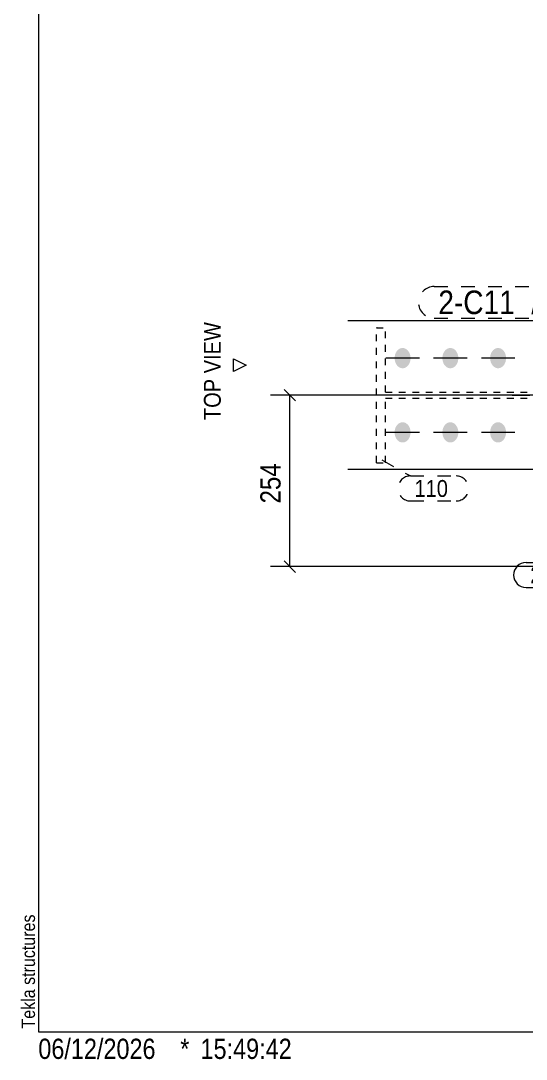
# Model space of a CAD drawing. Header units: millimetres. Extents: x 2 to 579, y 1 to 825.
# Drawn here: x 2.4 to 77.2, y 1 to 154.8 of the extents above; entities that cross this region are included whole.
import ezdxf

# ---------------------------------------------------------------- set-up
doc = ezdxf.new("R2010")
doc.units = ezdxf.units.MM
for name, pattern in [('XKITLINE00', [0]), ('XKITLINE01', [4, 1, -1, 1, -1]), ('XKITLINE02', [4, 2, -2]), ('XKITLINE03', [6, 3, -1, 1, -1])]:
    doc.linetypes.add(name, pattern=pattern)
for name, color, linetype, lineweight in [('Bolt', 3, 'Continuous', 0), ('Dimensions', 7, 'Continuous', 0), ('DrawingSheet', 5, 'Continuous', 0), ('OtherObjectType', 7, 'Continuous', 0), ('Part', 2, 'Continuous', 0), ('PartMark', 7, 'Continuous', 0)]:
    doc.layers.add(name, color=color, linetype=linetype, lineweight=lineweight)
doc.styles.add('ARIAL', font='ARIAL.TTF')
doc.styles.add('ARIAL_NARROW', font='ARIALN.TTF')

# ---------------------------------------------------------------- blocks, each defined once
blk = doc.blocks.new('*A139')
at = {"layer": 'Bolt'}
for points in [[(60.09, 104.77), (60.09, 104.73), (60.09, 104.7), (60.09, 104.66), (60.08, 104.62), (60.08, 104.59), (60.07, 104.55), (60.07, 104.51), (60.06, 104.48), (60.06, 104.44), (60.05, 104.41), (60.04, 104.37), (60.03, 104.34), (60.02, 104.3), (60.01, 104.27), (60, 104.23), (59.99, 104.2), (59.98, 104.16), (59.97, 104.13), (59.95, 104.1), (59.94, 104.07), (59.92, 104.04), (59.91, 104), (59.89, 103.97), (59.88, 103.94), (59.86, 103.91), (59.84, 103.88), (59.82, 103.85), (59.81, 103.83), (59.79, 103.8), (59.77, 103.77), (59.75, 103.75), (59.73, 103.72), (59.7, 103.69), (59.68, 103.67), (59.66, 103.65), (59.64, 103.62), (59.62, 103.6), (59.59, 103.58), (59.57, 103.56), (59.54, 103.54), (59.52, 103.52), (59.49, 103.5), (59.47, 103.48), (59.44, 103.47), (59.42, 103.45), (59.39, 103.43), (59.36, 103.42), (59.34, 103.41), (59.31, 103.39), (59.28, 103.38), (59.26, 103.37), (59.23, 103.36), (59.2, 103.35), (59.17, 103.34), (59.14, 103.34), (59.11, 103.33), (59.09, 103.32), (59.06, 103.32), (59.03, 103.31), (59, 103.31), (58.97, 103.31), (58.94, 103.31), (58.91, 103.31), (58.88, 103.31), (58.86, 103.31), (58.83, 103.31), (58.8, 103.31), (58.77, 103.32), (58.74, 103.32), (58.71, 103.33), (58.68, 103.34), (58.66, 103.34), (58.63, 103.35), (58.6, 103.36), (58.57, 103.37), (58.54, 103.38), (58.52, 103.39), (58.49, 103.41), (58.46, 103.42), (58.44, 103.43), (58.41, 103.45), (58.38, 103.47), (58.36, 103.48), (58.33, 103.5), (58.31, 103.52), (58.28, 103.54), (58.26, 103.56), (58.24, 103.58), (58.21, 103.6), (58.19, 103.62), (58.17, 103.65), (58.14, 103.67), (58.12, 103.69), (58.1, 103.72), (58.08, 103.75), (58.06, 103.77), (58.04, 103.8), (58.02, 103.83), (58, 103.85), (57.98, 103.88), (57.97, 103.91), (57.95, 103.94), (57.93, 103.97), (57.92, 104), (57.9, 104.04), (57.89, 104.07), (57.87, 104.1), (57.86, 104.13), (57.85, 104.16), (57.84, 104.2), (57.83, 104.23), (57.81, 104.27), (57.8, 104.3), (57.79, 104.34), (57.79, 104.37), (57.78, 104.41), (57.77, 104.44), (57.76, 104.48), (57.76, 104.51), (57.75, 104.55), (57.75, 104.59), (57.74, 104.62), (57.74, 104.66), (57.74, 104.7), (57.74, 104.73), (57.74, 104.77), (57.74, 104.81), (57.74, 104.84), (57.74, 104.88), (57.74, 104.92), (57.74, 104.95), (57.74, 104.99), (57.75, 105.03), (57.75, 105.06), (57.76, 105.1), (57.76, 105.13), (57.77, 105.17), (57.78, 105.21), (57.79, 105.24), (57.79, 105.28), (57.8, 105.31), (57.81, 105.35), (57.83, 105.38), (57.84, 105.41), (57.85, 105.45), (57.86, 105.48), (57.87, 105.51), (57.89, 105.55), (57.9, 105.58), (57.92, 105.61), (57.93, 105.64), (57.95, 105.67), (57.97, 105.7), (57.98, 105.73), (58, 105.76), (58.02, 105.79), (58.04, 105.81), (58.06, 105.84), (58.08, 105.87), (58.1, 105.89), (58.12, 105.92), (58.14, 105.94), (58.17, 105.97), (58.19, 105.99), (58.21, 106.01), (58.24, 106.03), (58.26, 106.05), (58.28, 106.07), (58.31, 106.09), (58.33, 106.11), (58.36, 106.13), (58.38, 106.15), (58.41, 106.16), (58.44, 106.18), (58.46, 106.19), (58.49, 106.21), (58.52, 106.22), (58.54, 106.23), (58.57, 106.24), (58.6, 106.25), (58.63, 106.26), (58.66, 106.27), (58.68, 106.28), (58.71, 106.28), (58.74, 106.29), (58.77, 106.29), (58.8, 106.3), (58.83, 106.3), (58.86, 106.3), (58.88, 106.31), (58.91, 106.31), (58.94, 106.31), (58.97, 106.3), (59, 106.3), (59.03, 106.3), (59.06, 106.29), (59.09, 106.29), (59.11, 106.28), (59.14, 106.28), (59.17, 106.27), (59.2, 106.26), (59.23, 106.25), (59.26, 106.24), (59.28, 106.23), (59.31, 106.22), (59.34, 106.21), (59.36, 106.19), (59.39, 106.18), (59.42, 106.16), (59.44, 106.15), (59.47, 106.13), (59.49, 106.11), (59.52, 106.09), (59.54, 106.07), (59.57, 106.05), (59.59, 106.03), (59.62, 106.01), (59.64, 105.99), (59.66, 105.97), (59.68, 105.94), (59.7, 105.92), (59.73, 105.89), (59.75, 105.87), (59.77, 105.84), (59.79, 105.81), (59.81, 105.79), (59.82, 105.76), (59.84, 105.73), (59.86, 105.7), (59.88, 105.67), (59.89, 105.64), (59.91, 105.61), (59.92, 105.58), (59.94, 105.55), (59.95, 105.51), (59.97, 105.48), (59.98, 105.45), (59.99, 105.41), (60, 105.38), (60.01, 105.35), (60.02, 105.31), (60.03, 105.28), (60.04, 105.24), (60.05, 105.21), (60.06, 105.17), (60.06, 105.13), (60.07, 105.1), (60.07, 105.06), (60.08, 105.03), (60.08, 104.99), (60.09, 104.95), (60.09, 104.92), (60.09, 104.88), (60.09, 104.84), (60.09, 104.81)], [(67.16, 104.77), (67.16, 104.73), (67.16, 104.7), (67.15, 104.66), (67.15, 104.62), (67.15, 104.59), (67.14, 104.55), (67.14, 104.51), (67.13, 104.48), (67.12, 104.44), (67.12, 104.41), (67.11, 104.37), (67.1, 104.34), (67.09, 104.3), (67.08, 104.27), (67.07, 104.23), (67.06, 104.2), (67.05, 104.16), (67.03, 104.13), (67.02, 104.1), (67.01, 104.07), (66.99, 104.04), (66.98, 104), (66.96, 103.97), (66.94, 103.94), (66.93, 103.91), (66.91, 103.88), (66.89, 103.85), (66.87, 103.83), (66.85, 103.8), (66.83, 103.77), (66.81, 103.75), (66.79, 103.72), (66.77, 103.69), (66.75, 103.67), (66.73, 103.65), (66.71, 103.62), (66.68, 103.6), (66.66, 103.58), (66.64, 103.56), (66.61, 103.54), (66.59, 103.52), (66.56, 103.5), (66.54, 103.48), (66.51, 103.47), (66.48, 103.45), (66.46, 103.43), (66.43, 103.42), (66.41, 103.41), (66.38, 103.39), (66.35, 103.38), (66.32, 103.37), (66.3, 103.36), (66.27, 103.35), (66.24, 103.34), (66.21, 103.34), (66.18, 103.33), (66.15, 103.32), (66.13, 103.32), (66.1, 103.31), (66.07, 103.31), (66.04, 103.31), (66.01, 103.31), (65.98, 103.31), (65.95, 103.31), (65.92, 103.31), (65.89, 103.31), (65.87, 103.31), (65.84, 103.32), (65.81, 103.32), (65.78, 103.33), (65.75, 103.34), (65.72, 103.34), (65.7, 103.35), (65.67, 103.36), (65.64, 103.37), (65.61, 103.38), (65.58, 103.39), (65.56, 103.41), (65.53, 103.42), (65.5, 103.43), (65.48, 103.45), (65.45, 103.47), (65.43, 103.48), (65.4, 103.5), (65.38, 103.52), (65.35, 103.54), (65.33, 103.56), (65.3, 103.58), (65.28, 103.6), (65.26, 103.62), (65.23, 103.65), (65.21, 103.67), (65.19, 103.69), (65.17, 103.72), (65.15, 103.75), (65.13, 103.77), (65.11, 103.8), (65.09, 103.83), (65.07, 103.85), (65.05, 103.88), (65.04, 103.91), (65.02, 103.94), (65, 103.97), (64.99, 104), (64.97, 104.04), (64.96, 104.07), (64.94, 104.1), (64.93, 104.13), (64.92, 104.16), (64.9, 104.2), (64.89, 104.23), (64.88, 104.27), (64.87, 104.3), (64.86, 104.34), (64.85, 104.37), (64.85, 104.41), (64.84, 104.44), (64.83, 104.48), (64.83, 104.51), (64.82, 104.55), (64.82, 104.59), (64.81, 104.62), (64.81, 104.66), (64.81, 104.7), (64.8, 104.73), (64.8, 104.77), (64.8, 104.81), (64.8, 104.84), (64.8, 104.88), (64.81, 104.92), (64.81, 104.95), (64.81, 104.99), (64.82, 105.03), (64.82, 105.06), (64.83, 105.1), (64.83, 105.13), (64.84, 105.17), (64.85, 105.21), (64.85, 105.24), (64.86, 105.28), (64.87, 105.31), (64.88, 105.35), (64.89, 105.38), (64.9, 105.41), (64.92, 105.45), (64.93, 105.48), (64.94, 105.51), (64.96, 105.55), (64.97, 105.58), (64.99, 105.61), (65, 105.64), (65.02, 105.67), (65.04, 105.7), (65.05, 105.73), (65.07, 105.76), (65.09, 105.79), (65.11, 105.81), (65.13, 105.84), (65.15, 105.87), (65.17, 105.89), (65.19, 105.92), (65.21, 105.94), (65.23, 105.97), (65.26, 105.99), (65.28, 106.01), (65.3, 106.03), (65.33, 106.05), (65.35, 106.07), (65.38, 106.09), (65.4, 106.11), (65.43, 106.13), (65.45, 106.15), (65.48, 106.16), (65.5, 106.18), (65.53, 106.19), (65.56, 106.21), (65.58, 106.22), (65.61, 106.23), (65.64, 106.24), (65.67, 106.25), (65.7, 106.26), (65.72, 106.27), (65.75, 106.28), (65.78, 106.28), (65.81, 106.29), (65.84, 106.29), (65.87, 106.3), (65.89, 106.3), (65.92, 106.3), (65.95, 106.31), (65.98, 106.31), (66.01, 106.31), (66.04, 106.3), (66.07, 106.3), (66.1, 106.3), (66.13, 106.29), (66.15, 106.29), (66.18, 106.28), (66.21, 106.28), (66.24, 106.27), (66.27, 106.26), (66.3, 106.25), (66.32, 106.24), (66.35, 106.23), (66.38, 106.22), (66.41, 106.21), (66.43, 106.19), (66.46, 106.18), (66.48, 106.16), (66.51, 106.15), (66.54, 106.13), (66.56, 106.11), (66.59, 106.09), (66.61, 106.07), (66.64, 106.05), (66.66, 106.03), (66.68, 106.01), (66.71, 105.99), (66.73, 105.97), (66.75, 105.94), (66.77, 105.92), (66.79, 105.89), (66.81, 105.87), (66.83, 105.84), (66.85, 105.81), (66.87, 105.79), (66.89, 105.76), (66.91, 105.73), (66.93, 105.7), (66.94, 105.67), (66.96, 105.64), (66.98, 105.61), (66.99, 105.58), (67.01, 105.55), (67.02, 105.51), (67.03, 105.48), (67.05, 105.45), (67.06, 105.41), (67.07, 105.38), (67.08, 105.35), (67.09, 105.31), (67.1, 105.28), (67.11, 105.24), (67.12, 105.21), (67.12, 105.17), (67.13, 105.13), (67.14, 105.1), (67.14, 105.06), (67.15, 105.03), (67.15, 104.99), (67.15, 104.95), (67.16, 104.92), (67.16, 104.88), (67.16, 104.84), (67.16, 104.81)], [(74.23, 104.77), (74.23, 104.73), (74.22, 104.7), (74.22, 104.66), (74.22, 104.62), (74.21, 104.59), (74.21, 104.55), (74.2, 104.51), (74.2, 104.48), (74.19, 104.44), (74.18, 104.41), (74.18, 104.37), (74.17, 104.34), (74.16, 104.3), (74.15, 104.27), (74.14, 104.23), (74.13, 104.2), (74.11, 104.16), (74.1, 104.13), (74.09, 104.1), (74.07, 104.07), (74.06, 104.04), (74.04, 104), (74.03, 103.97), (74.01, 103.94), (74, 103.91), (73.98, 103.88), (73.96, 103.85), (73.94, 103.83), (73.92, 103.8), (73.9, 103.77), (73.88, 103.75), (73.86, 103.72), (73.84, 103.69), (73.82, 103.67), (73.8, 103.65), (73.77, 103.62), (73.75, 103.6), (73.73, 103.58), (73.7, 103.56), (73.68, 103.54), (73.65, 103.52), (73.63, 103.5), (73.6, 103.48), (73.58, 103.47), (73.55, 103.45), (73.53, 103.43), (73.5, 103.42), (73.47, 103.41), (73.45, 103.39), (73.42, 103.38), (73.39, 103.37), (73.36, 103.36), (73.34, 103.35), (73.31, 103.34), (73.28, 103.34), (73.25, 103.33), (73.22, 103.32), (73.19, 103.32), (73.16, 103.31), (73.14, 103.31), (73.11, 103.31), (73.08, 103.31), (73.05, 103.31), (73.02, 103.31), (72.99, 103.31), (72.96, 103.31), (72.93, 103.31), (72.9, 103.32), (72.88, 103.32), (72.85, 103.33), (72.82, 103.34), (72.79, 103.34), (72.76, 103.35), (72.73, 103.36), (72.71, 103.37), (72.68, 103.38), (72.65, 103.39), (72.63, 103.41), (72.6, 103.42), (72.57, 103.43), (72.55, 103.45), (72.52, 103.47), (72.49, 103.48), (72.47, 103.5), (72.44, 103.52), (72.42, 103.54), (72.39, 103.56), (72.37, 103.58), (72.35, 103.6), (72.32, 103.62), (72.3, 103.65), (72.28, 103.67), (72.26, 103.69), (72.24, 103.72), (72.22, 103.75), (72.2, 103.77), (72.18, 103.8), (72.16, 103.83), (72.14, 103.85), (72.12, 103.88), (72.1, 103.91), (72.09, 103.94), (72.07, 103.97), (72.05, 104), (72.04, 104.04), (72.02, 104.07), (72.01, 104.1), (72, 104.13), (71.98, 104.16), (71.97, 104.2), (71.96, 104.23), (71.95, 104.27), (71.94, 104.3), (71.93, 104.34), (71.92, 104.37), (71.91, 104.41), (71.91, 104.44), (71.9, 104.48), (71.89, 104.51), (71.89, 104.55), (71.88, 104.59), (71.88, 104.62), (71.88, 104.66), (71.87, 104.7), (71.87, 104.73), (71.87, 104.77), (71.87, 104.81), (71.87, 104.84), (71.87, 104.88), (71.87, 104.92), (71.88, 104.95), (71.88, 104.99), (71.88, 105.03), (71.89, 105.06), (71.89, 105.1), (71.9, 105.13), (71.91, 105.17), (71.91, 105.21), (71.92, 105.24), (71.93, 105.28), (71.94, 105.31), (71.95, 105.35), (71.96, 105.38), (71.97, 105.41), (71.98, 105.45), (72, 105.48), (72.01, 105.51), (72.02, 105.55), (72.04, 105.58), (72.05, 105.61), (72.07, 105.64), (72.09, 105.67), (72.1, 105.7), (72.12, 105.73), (72.14, 105.76), (72.16, 105.79), (72.18, 105.81), (72.2, 105.84), (72.22, 105.87), (72.24, 105.89), (72.26, 105.92), (72.28, 105.94), (72.3, 105.97), (72.32, 105.99), (72.35, 106.01), (72.37, 106.03), (72.39, 106.05), (72.42, 106.07), (72.44, 106.09), (72.47, 106.11), (72.49, 106.13), (72.52, 106.15), (72.55, 106.16), (72.57, 106.18), (72.6, 106.19), (72.63, 106.21), (72.65, 106.22), (72.68, 106.23), (72.71, 106.24), (72.73, 106.25), (72.76, 106.26), (72.79, 106.27), (72.82, 106.28), (72.85, 106.28), (72.88, 106.29), (72.9, 106.29), (72.93, 106.3), (72.96, 106.3), (72.99, 106.3), (73.02, 106.31), (73.05, 106.31), (73.08, 106.31), (73.11, 106.3), (73.14, 106.3), (73.16, 106.3), (73.19, 106.29), (73.22, 106.29), (73.25, 106.28), (73.28, 106.28), (73.31, 106.27), (73.34, 106.26), (73.36, 106.25), (73.39, 106.24), (73.42, 106.23), (73.45, 106.22), (73.47, 106.21), (73.5, 106.19), (73.53, 106.18), (73.55, 106.16), (73.58, 106.15), (73.6, 106.13), (73.63, 106.11), (73.65, 106.09), (73.68, 106.07), (73.7, 106.05), (73.73, 106.03), (73.75, 106.01), (73.77, 105.99), (73.8, 105.97), (73.82, 105.94), (73.84, 105.92), (73.86, 105.89), (73.88, 105.87), (73.9, 105.84), (73.92, 105.81), (73.94, 105.79), (73.96, 105.76), (73.98, 105.73), (74, 105.7), (74.01, 105.67), (74.03, 105.64), (74.04, 105.61), (74.06, 105.58), (74.07, 105.55), (74.09, 105.51), (74.1, 105.48), (74.11, 105.45), (74.13, 105.41), (74.14, 105.38), (74.15, 105.35), (74.16, 105.31), (74.17, 105.28), (74.18, 105.24), (74.18, 105.21), (74.19, 105.17), (74.2, 105.13), (74.2, 105.1), (74.21, 105.06), (74.21, 105.03), (74.22, 104.99), (74.22, 104.95), (74.22, 104.92), (74.23, 104.88), (74.23, 104.84), (74.23, 104.81)], [(60.09, 93.77), (60.09, 93.73), (60.09, 93.7), (60.09, 93.66), (60.08, 93.62), (60.08, 93.59), (60.07, 93.55), (60.07, 93.51), (60.06, 93.48), (60.06, 93.44), (60.05, 93.41), (60.04, 93.37), (60.03, 93.34), (60.02, 93.3), (60.01, 93.27), (60, 93.23), (59.99, 93.2), (59.98, 93.16), (59.97, 93.13), (59.95, 93.1), (59.94, 93.07), (59.92, 93.04), (59.91, 93), (59.89, 92.97), (59.88, 92.94), (59.86, 92.91), (59.84, 92.88), (59.82, 92.85), (59.81, 92.83), (59.79, 92.8), (59.77, 92.77), (59.75, 92.75), (59.73, 92.72), (59.7, 92.69), (59.68, 92.67), (59.66, 92.65), (59.64, 92.62), (59.62, 92.6), (59.59, 92.58), (59.57, 92.56), (59.54, 92.54), (59.52, 92.52), (59.49, 92.5), (59.47, 92.48), (59.44, 92.47), (59.42, 92.45), (59.39, 92.43), (59.36, 92.42), (59.34, 92.41), (59.31, 92.39), (59.28, 92.38), (59.26, 92.37), (59.23, 92.36), (59.2, 92.35), (59.17, 92.34), (59.14, 92.34), (59.11, 92.33), (59.09, 92.32), (59.06, 92.32), (59.03, 92.31), (59, 92.31), (58.97, 92.31), (58.94, 92.31), (58.91, 92.31), (58.88, 92.31), (58.86, 92.31), (58.83, 92.31), (58.8, 92.31), (58.77, 92.32), (58.74, 92.32), (58.71, 92.33), (58.68, 92.34), (58.66, 92.34), (58.63, 92.35), (58.6, 92.36), (58.57, 92.37), (58.54, 92.38), (58.52, 92.39), (58.49, 92.41), (58.46, 92.42), (58.44, 92.43), (58.41, 92.45), (58.38, 92.47), (58.36, 92.48), (58.33, 92.5), (58.31, 92.52), (58.28, 92.54), (58.26, 92.56), (58.24, 92.58), (58.21, 92.6), (58.19, 92.62), (58.17, 92.65), (58.14, 92.67), (58.12, 92.69), (58.1, 92.72), (58.08, 92.75), (58.06, 92.77), (58.04, 92.8), (58.02, 92.83), (58, 92.85), (57.98, 92.88), (57.97, 92.91), (57.95, 92.94), (57.93, 92.97), (57.92, 93), (57.9, 93.04), (57.89, 93.07), (57.87, 93.1), (57.86, 93.13), (57.85, 93.16), (57.84, 93.2), (57.83, 93.23), (57.81, 93.27), (57.8, 93.3), (57.79, 93.34), (57.79, 93.37), (57.78, 93.41), (57.77, 93.44), (57.76, 93.48), (57.76, 93.51), (57.75, 93.55), (57.75, 93.59), (57.74, 93.62), (57.74, 93.66), (57.74, 93.7), (57.74, 93.73), (57.74, 93.77), (57.74, 93.81), (57.74, 93.84), (57.74, 93.88), (57.74, 93.92), (57.74, 93.95), (57.74, 93.99), (57.75, 94.03), (57.75, 94.06), (57.76, 94.1), (57.76, 94.13), (57.77, 94.17), (57.78, 94.21), (57.79, 94.24), (57.79, 94.28), (57.8, 94.31), (57.81, 94.35), (57.83, 94.38), (57.84, 94.41), (57.85, 94.45), (57.86, 94.48), (57.87, 94.51), (57.89, 94.55), (57.9, 94.58), (57.92, 94.61), (57.93, 94.64), (57.95, 94.67), (57.97, 94.7), (57.98, 94.73), (58, 94.76), (58.02, 94.79), (58.04, 94.81), (58.06, 94.84), (58.08, 94.87), (58.1, 94.89), (58.12, 94.92), (58.14, 94.94), (58.17, 94.97), (58.19, 94.99), (58.21, 95.01), (58.24, 95.03), (58.26, 95.05), (58.28, 95.07), (58.31, 95.09), (58.33, 95.11), (58.36, 95.13), (58.38, 95.15), (58.41, 95.16), (58.44, 95.18), (58.46, 95.19), (58.49, 95.21), (58.52, 95.22), (58.54, 95.23), (58.57, 95.24), (58.6, 95.25), (58.63, 95.26), (58.66, 95.27), (58.68, 95.28), (58.71, 95.28), (58.74, 95.29), (58.77, 95.29), (58.8, 95.3), (58.83, 95.3), (58.86, 95.3), (58.88, 95.31), (58.91, 95.31), (58.94, 95.31), (58.97, 95.3), (59, 95.3), (59.03, 95.3), (59.06, 95.29), (59.09, 95.29), (59.11, 95.28), (59.14, 95.28), (59.17, 95.27), (59.2, 95.26), (59.23, 95.25), (59.26, 95.24), (59.28, 95.23), (59.31, 95.22), (59.34, 95.21), (59.36, 95.19), (59.39, 95.18), (59.42, 95.16), (59.44, 95.15), (59.47, 95.13), (59.49, 95.11), (59.52, 95.09), (59.54, 95.07), (59.57, 95.05), (59.59, 95.03), (59.62, 95.01), (59.64, 94.99), (59.66, 94.97), (59.68, 94.94), (59.7, 94.92), (59.73, 94.89), (59.75, 94.87), (59.77, 94.84), (59.79, 94.81), (59.81, 94.79), (59.82, 94.76), (59.84, 94.73), (59.86, 94.7), (59.88, 94.67), (59.89, 94.64), (59.91, 94.61), (59.92, 94.58), (59.94, 94.55), (59.95, 94.51), (59.97, 94.48), (59.98, 94.45), (59.99, 94.41), (60, 94.38), (60.01, 94.35), (60.02, 94.31), (60.03, 94.28), (60.04, 94.24), (60.05, 94.21), (60.06, 94.17), (60.06, 94.13), (60.07, 94.1), (60.07, 94.06), (60.08, 94.03), (60.08, 93.99), (60.09, 93.95), (60.09, 93.92), (60.09, 93.88), (60.09, 93.84), (60.09, 93.81)], [(67.16, 93.77), (67.16, 93.73), (67.16, 93.7), (67.15, 93.66), (67.15, 93.62), (67.15, 93.59), (67.14, 93.55), (67.14, 93.51), (67.13, 93.48), (67.12, 93.44), (67.12, 93.41), (67.11, 93.37), (67.1, 93.34), (67.09, 93.3), (67.08, 93.27), (67.07, 93.23), (67.06, 93.2), (67.05, 93.16), (67.03, 93.13), (67.02, 93.1), (67.01, 93.07), (66.99, 93.04), (66.98, 93), (66.96, 92.97), (66.94, 92.94), (66.93, 92.91), (66.91, 92.88), (66.89, 92.85), (66.87, 92.83), (66.85, 92.8), (66.83, 92.77), (66.81, 92.75), (66.79, 92.72), (66.77, 92.69), (66.75, 92.67), (66.73, 92.65), (66.71, 92.62), (66.68, 92.6), (66.66, 92.58), (66.64, 92.56), (66.61, 92.54), (66.59, 92.52), (66.56, 92.5), (66.54, 92.48), (66.51, 92.47), (66.48, 92.45), (66.46, 92.43), (66.43, 92.42), (66.41, 92.41), (66.38, 92.39), (66.35, 92.38), (66.32, 92.37), (66.3, 92.36), (66.27, 92.35), (66.24, 92.34), (66.21, 92.34), (66.18, 92.33), (66.15, 92.32), (66.13, 92.32), (66.1, 92.31), (66.07, 92.31), (66.04, 92.31), (66.01, 92.31), (65.98, 92.31), (65.95, 92.31), (65.92, 92.31), (65.89, 92.31), (65.87, 92.31), (65.84, 92.32), (65.81, 92.32), (65.78, 92.33), (65.75, 92.34), (65.72, 92.34), (65.7, 92.35), (65.67, 92.36), (65.64, 92.37), (65.61, 92.38), (65.58, 92.39), (65.56, 92.41), (65.53, 92.42), (65.5, 92.43), (65.48, 92.45), (65.45, 92.47), (65.43, 92.48), (65.4, 92.5), (65.38, 92.52), (65.35, 92.54), (65.33, 92.56), (65.3, 92.58), (65.28, 92.6), (65.26, 92.62), (65.23, 92.65), (65.21, 92.67), (65.19, 92.69), (65.17, 92.72), (65.15, 92.75), (65.13, 92.77), (65.11, 92.8), (65.09, 92.83), (65.07, 92.85), (65.05, 92.88), (65.04, 92.91), (65.02, 92.94), (65, 92.97), (64.99, 93), (64.97, 93.04), (64.96, 93.07), (64.94, 93.1), (64.93, 93.13), (64.92, 93.16), (64.9, 93.2), (64.89, 93.23), (64.88, 93.27), (64.87, 93.3), (64.86, 93.34), (64.85, 93.37), (64.85, 93.41), (64.84, 93.44), (64.83, 93.48), (64.83, 93.51), (64.82, 93.55), (64.82, 93.59), (64.81, 93.62), (64.81, 93.66), (64.81, 93.7), (64.8, 93.73), (64.8, 93.77), (64.8, 93.81), (64.8, 93.84), (64.8, 93.88), (64.81, 93.92), (64.81, 93.95), (64.81, 93.99), (64.82, 94.03), (64.82, 94.06), (64.83, 94.1), (64.83, 94.13), (64.84, 94.17), (64.85, 94.21), (64.85, 94.24), (64.86, 94.28), (64.87, 94.31), (64.88, 94.35), (64.89, 94.38), (64.9, 94.41), (64.92, 94.45), (64.93, 94.48), (64.94, 94.51), (64.96, 94.55), (64.97, 94.58), (64.99, 94.61), (65, 94.64), (65.02, 94.67), (65.04, 94.7), (65.05, 94.73), (65.07, 94.76), (65.09, 94.79), (65.11, 94.81), (65.13, 94.84), (65.15, 94.87), (65.17, 94.89), (65.19, 94.92), (65.21, 94.94), (65.23, 94.97), (65.26, 94.99), (65.28, 95.01), (65.3, 95.03), (65.33, 95.05), (65.35, 95.07), (65.38, 95.09), (65.4, 95.11), (65.43, 95.13), (65.45, 95.15), (65.48, 95.16), (65.5, 95.18), (65.53, 95.19), (65.56, 95.21), (65.58, 95.22), (65.61, 95.23), (65.64, 95.24), (65.67, 95.25), (65.7, 95.26), (65.72, 95.27), (65.75, 95.28), (65.78, 95.28), (65.81, 95.29), (65.84, 95.29), (65.87, 95.3), (65.89, 95.3), (65.92, 95.3), (65.95, 95.31), (65.98, 95.31), (66.01, 95.31), (66.04, 95.3), (66.07, 95.3), (66.1, 95.3), (66.13, 95.29), (66.15, 95.29), (66.18, 95.28), (66.21, 95.28), (66.24, 95.27), (66.27, 95.26), (66.3, 95.25), (66.32, 95.24), (66.35, 95.23), (66.38, 95.22), (66.41, 95.21), (66.43, 95.19), (66.46, 95.18), (66.48, 95.16), (66.51, 95.15), (66.54, 95.13), (66.56, 95.11), (66.59, 95.09), (66.61, 95.07), (66.64, 95.05), (66.66, 95.03), (66.68, 95.01), (66.71, 94.99), (66.73, 94.97), (66.75, 94.94), (66.77, 94.92), (66.79, 94.89), (66.81, 94.87), (66.83, 94.84), (66.85, 94.81), (66.87, 94.79), (66.89, 94.76), (66.91, 94.73), (66.93, 94.7), (66.94, 94.67), (66.96, 94.64), (66.98, 94.61), (66.99, 94.58), (67.01, 94.55), (67.02, 94.51), (67.03, 94.48), (67.05, 94.45), (67.06, 94.41), (67.07, 94.38), (67.08, 94.35), (67.09, 94.31), (67.1, 94.28), (67.11, 94.24), (67.12, 94.21), (67.12, 94.17), (67.13, 94.13), (67.14, 94.1), (67.14, 94.06), (67.15, 94.03), (67.15, 93.99), (67.15, 93.95), (67.16, 93.92), (67.16, 93.88), (67.16, 93.84), (67.16, 93.81)], [(74.23, 93.77), (74.23, 93.73), (74.22, 93.7), (74.22, 93.66), (74.22, 93.62), (74.21, 93.59), (74.21, 93.55), (74.2, 93.51), (74.2, 93.48), (74.19, 93.44), (74.18, 93.41), (74.18, 93.37), (74.17, 93.34), (74.16, 93.3), (74.15, 93.27), (74.14, 93.23), (74.13, 93.2), (74.11, 93.16), (74.1, 93.13), (74.09, 93.1), (74.07, 93.07), (74.06, 93.04), (74.04, 93), (74.03, 92.97), (74.01, 92.94), (74, 92.91), (73.98, 92.88), (73.96, 92.85), (73.94, 92.83), (73.92, 92.8), (73.9, 92.77), (73.88, 92.75), (73.86, 92.72), (73.84, 92.69), (73.82, 92.67), (73.8, 92.65), (73.77, 92.62), (73.75, 92.6), (73.73, 92.58), (73.7, 92.56), (73.68, 92.54), (73.65, 92.52), (73.63, 92.5), (73.6, 92.48), (73.58, 92.47), (73.55, 92.45), (73.53, 92.43), (73.5, 92.42), (73.47, 92.41), (73.45, 92.39), (73.42, 92.38), (73.39, 92.37), (73.36, 92.36), (73.34, 92.35), (73.31, 92.34), (73.28, 92.34), (73.25, 92.33), (73.22, 92.32), (73.19, 92.32), (73.16, 92.31), (73.14, 92.31), (73.11, 92.31), (73.08, 92.31), (73.05, 92.31), (73.02, 92.31), (72.99, 92.31), (72.96, 92.31), (72.93, 92.31), (72.9, 92.32), (72.88, 92.32), (72.85, 92.33), (72.82, 92.34), (72.79, 92.34), (72.76, 92.35), (72.73, 92.36), (72.71, 92.37), (72.68, 92.38), (72.65, 92.39), (72.63, 92.41), (72.6, 92.42), (72.57, 92.43), (72.55, 92.45), (72.52, 92.47), (72.49, 92.48), (72.47, 92.5), (72.44, 92.52), (72.42, 92.54), (72.39, 92.56), (72.37, 92.58), (72.35, 92.6), (72.32, 92.62), (72.3, 92.65), (72.28, 92.67), (72.26, 92.69), (72.24, 92.72), (72.22, 92.75), (72.2, 92.77), (72.18, 92.8), (72.16, 92.83), (72.14, 92.85), (72.12, 92.88), (72.1, 92.91), (72.09, 92.94), (72.07, 92.97), (72.05, 93), (72.04, 93.04), (72.02, 93.07), (72.01, 93.1), (72, 93.13), (71.98, 93.16), (71.97, 93.2), (71.96, 93.23), (71.95, 93.27), (71.94, 93.3), (71.93, 93.34), (71.92, 93.37), (71.91, 93.41), (71.91, 93.44), (71.9, 93.48), (71.89, 93.51), (71.89, 93.55), (71.88, 93.59), (71.88, 93.62), (71.88, 93.66), (71.87, 93.7), (71.87, 93.73), (71.87, 93.77), (71.87, 93.81), (71.87, 93.84), (71.87, 93.88), (71.87, 93.92), (71.88, 93.95), (71.88, 93.99), (71.88, 94.03), (71.89, 94.06), (71.89, 94.1), (71.9, 94.13), (71.91, 94.17), (71.91, 94.21), (71.92, 94.24), (71.93, 94.28), (71.94, 94.31), (71.95, 94.35), (71.96, 94.38), (71.97, 94.41), (71.98, 94.45), (72, 94.48), (72.01, 94.51), (72.02, 94.55), (72.04, 94.58), (72.05, 94.61), (72.07, 94.64), (72.09, 94.67), (72.1, 94.7), (72.12, 94.73), (72.14, 94.76), (72.16, 94.79), (72.18, 94.81), (72.2, 94.84), (72.22, 94.87), (72.24, 94.89), (72.26, 94.92), (72.28, 94.94), (72.3, 94.97), (72.32, 94.99), (72.35, 95.01), (72.37, 95.03), (72.39, 95.05), (72.42, 95.07), (72.44, 95.09), (72.47, 95.11), (72.49, 95.13), (72.52, 95.15), (72.55, 95.16), (72.57, 95.18), (72.6, 95.19), (72.63, 95.21), (72.65, 95.22), (72.68, 95.23), (72.71, 95.24), (72.73, 95.25), (72.76, 95.26), (72.79, 95.27), (72.82, 95.28), (72.85, 95.28), (72.88, 95.29), (72.9, 95.29), (72.93, 95.3), (72.96, 95.3), (72.99, 95.3), (73.02, 95.31), (73.05, 95.31), (73.08, 95.31), (73.11, 95.3), (73.14, 95.3), (73.16, 95.3), (73.19, 95.29), (73.22, 95.29), (73.25, 95.28), (73.28, 95.28), (73.31, 95.27), (73.34, 95.26), (73.36, 95.25), (73.39, 95.24), (73.42, 95.23), (73.45, 95.22), (73.47, 95.21), (73.5, 95.19), (73.53, 95.18), (73.55, 95.16), (73.58, 95.15), (73.6, 95.13), (73.63, 95.11), (73.65, 95.09), (73.68, 95.07), (73.7, 95.05), (73.73, 95.03), (73.75, 95.01), (73.77, 94.99), (73.8, 94.97), (73.82, 94.94), (73.84, 94.92), (73.86, 94.89), (73.88, 94.87), (73.9, 94.84), (73.92, 94.81), (73.94, 94.79), (73.96, 94.76), (73.98, 94.73), (74, 94.7), (74.01, 94.67), (74.03, 94.64), (74.04, 94.61), (74.06, 94.58), (74.07, 94.55), (74.09, 94.51), (74.1, 94.48), (74.11, 94.45), (74.13, 94.41), (74.14, 94.38), (74.15, 94.35), (74.16, 94.31), (74.17, 94.28), (74.18, 94.24), (74.18, 94.21), (74.19, 94.17), (74.2, 94.13), (74.2, 94.1), (74.21, 94.06), (74.21, 94.03), (74.22, 93.99), (74.22, 93.95), (74.22, 93.92), (74.23, 93.88), (74.23, 93.84), (74.23, 93.81)]]:
    blk.add_hatch(color=3, dxfattribs=at).paths.add_polyline_path(points, flags=17)
at = {"layer": 'Bolt', "color": 3, "linetype": 'XKITLINE00', "lineweight": 0}
for p, q in [((61.39, 104.81), (56.44, 104.81)), ((68.46, 104.81), (63.5, 104.81)), ((75.53, 104.81), (70.57, 104.81)), ((61.39, 93.81), (56.44, 93.81)), ((68.46, 93.81), (63.5, 93.81)), ((75.53, 93.81), (70.57, 93.81))]:
    blk.add_line(p, q, dxfattribs=at)
blk = doc.blocks.new('*A144')
at = {"layer": 'Part', "color": 2, "linetype": 'XKITLINE00', "lineweight": 0}
for p, q in [((102.7, 110.31), (50.8, 110.31)), ((99.46, 88.31), (99.46, 110.31)), ((102.7, 110.31), (102.7, 88.31)), ((102.7, 88.31), (50.8, 88.31))]:
    blk.add_line(p, q, dxfattribs=at)
blk = doc.blocks.new('*A147')
at = {"layer": 'Part', "color": 7, "linetype": 'XKITLINE01', "lineweight": 0}
for p, q in [((55.13, 109.31), (55.06, 109.31)), ((55.06, 109.31), (56.54, 109.31)), ((55.06, 89.31), (55.06, 109.31)), ((56.36, 99.76), (56.36, 109.31)), ((56.36, 99.76), (91.7, 99.76)), ((56.36, 98.86), (91.71, 98.86)), ((56.36, 89.31), (56.36, 98.86)), ((90.54, 98.86), (90.54, 99.76)), ((91.7, 99.76), (91.71, 98.86)), ((91.71, 98.86), (91.71, 98.86)), ((55.06, 89.31), (56.54, 89.31))]:
    blk.add_line(p, q, dxfattribs=at)
at = {"layer": 'Part', "color": 7, "linetype": 'XKITLINE03', "lineweight": 0}
blk.add_line((75.14, 99.31), (77.73, 99.31), dxfattribs=at)
blk = doc.blocks.new('*A174')
at = {"layer": 'DrawingSheet', "color": 5, "linetype": 'XKITLINE00', "lineweight": 0}
for p, q in [((5, 825), (5, 5)), ((5, 5), (579, 5))]:
    blk.add_line(p, q, dxfattribs=at)
at = {"layer": 'DrawingSheet', "color": 5, "style": 'ARIAL', "width": 0.85}
blk.add_text('Tekla structures', height=2, rotation=90, dxfattribs=at).set_placement((4.5, 5.5))
blk = doc.blocks.new('*A181')
at = {"layer": 'OtherObjectType', "color": 7, "style": 'ARIAL_NARROW', "width": 1.008832}
for s, p in [('06/12/2026', (4.99, 1)), ('*', (26, 1)), ('15:49:42', (29, 1))]:
    blk.add_text(s, height=3, dxfattribs=at).set_placement(p)
blk = doc.blocks.new('*A382')
at = {"layer": 'Dimensions', "color": 7, "linetype": 'XKITLINE00', "lineweight": 0}
for p, q in [((41.36, 100.15), (43.05, 98.46)), ((90.7, 99.31), (39.35, 99.31)), ((42.2, 73.92), (42.2, 99.31)), ((93.86, 73.92), (39.35, 73.92)), ((41.36, 74.77), (43.05, 73.07))]:
    blk.add_line(p, q, dxfattribs=at)
at = {"layer": 'Dimensions', "color": 3}
for p in [(42.2, 99.31), (42.2, 73.92)]:
    blk.add_point(p, dxfattribs=at)
at = {"layer": 'Dimensions', "color": 3, "style": 'ARIAL', "width": 0.85}
blk.add_text('254', height=3, rotation=90.0002, dxfattribs=at).set_placement((40.85, 83.28))
blk = doc.blocks.new('*A396')
at = {"layer": 'PartMark', "color": 7, "linetype": 'XKITLINE00', "lineweight": 0}
for p, q in [((88.2, 76.92), (83.96, 74.53)), ((77.2, 74.53), (83.96, 74.53)), ((77.2, 70.83), (83.96, 70.83))]:
    blk.add_line(p, q, dxfattribs=at)
for centre, start, end in [((77.2, 72.68), 90, 270), ((83.96, 72.68), 270, 90)]:
    blk.add_arc(centre, 1.85, start, end, dxfattribs=at)
at = {"layer": 'PartMark', "color": 3, "style": 'ARIAL', "width": 0.85}
blk.add_text('253', height=2.5, dxfattribs=at).set_placement((77.8, 71.43))
blk = doc.blocks.new('*A400')
at = {"layer": 'PartMark', "color": 7, "linetype": 'XKITLINE02', "lineweight": 0}
for p, q in [((55.82, 89.75), (60.07, 87.35)), ((60.07, 87.35), (66.83, 87.35)), ((60.07, 83.65), (66.83, 83.65))]:
    blk.add_line(p, q, dxfattribs=at)
for centre, start, end in [((60.07, 85.5), 90, 270), ((66.83, 85.5), 270, 90)]:
    blk.add_arc(centre, 1.85, start, end, dxfattribs=at)
at = {"layer": 'PartMark', "color": 3, "style": 'ARIAL', "width": 0.85}
blk.add_text('110', height=2.5, dxfattribs=at).set_placement((60.67, 84.25))
blk = doc.blocks.new('*A404')
at = {"layer": 'PartMark', "color": 7, "linetype": 'XKITLINE02', "lineweight": 0}
for p, q in [((63.6, 115.42), (87.25, 115.42)), ((63.6, 110.72), (87.25, 110.72)), ((91.75, 105.28), (87.25, 110.72))]:
    blk.add_line(p, q, dxfattribs=at)
for centre, start, end in [((63.6, 113.07), 90, 270), ((87.25, 113.07), 270, 90)]:
    blk.add_arc(centre, 2.35, start, end, dxfattribs=at)
at = {"layer": 'PartMark', "color": 1, "style": 'ARIAL', "width": 0.85}
blk.add_text('2-C11', height=3.5, dxfattribs=at).set_placement((64.2, 111.32))
at = {"layer": 'PartMark', "color": 3, "style": 'ARIAL', "width": 0.85}
for s, p in [('/', (77.97, 111.32)), ('108', (79.98, 111.32))]:
    blk.add_text(s, height=3, dxfattribs=at).set_placement(p)
blk = doc.blocks.new('*A405')
at = {"layer": 'OtherObjectType', "color": 7, "linetype": 'XKITLINE00', "lineweight": 0}
for p, q in [((33.88, 102.84), (33.88, 104.72)), ((33.88, 104.72), (35.75, 103.78)), ((35.75, 103.78), (33.88, 102.84)), ((35.75, 103.78), (35.75, 103.78)), ((115.27, 51.93), (116.2, 53.81)), ((116.2, 53.81), (117.14, 51.93)), ((116.2, 53.81), (116.2, 53.81)), ((117.14, 51.93), (115.27, 51.93)), ((108.05, 39.81), (115.11, 39.81))]:
    blk.add_line(p, q, dxfattribs=at)
at = {"layer": 'OtherObjectType', "color": 7, "style": 'ARIAL', "width": 0.85}
blk.add_text('TOP VIEW', height=2.5, rotation=90, dxfattribs=at).set_placement((32, 95.63))
for s, p in [('FRONT VIEW', (105.74, 47.56)), ('E', (108.05, 40.56)), ('-', (111.02, 40.56)), ('E', (112.88, 40.56))]:
    blk.add_text(s, height=2.5, dxfattribs=at).set_placement(p)

msp = doc.modelspace()

# ---------------------------------------------------------------- block references
at = {"lineweight": 0}
for name in ['*A174', '*A404', '*A144', '*A147', '*A139', '*A382', '*A400', '*A396', '*A181']:
    msp.add_blockref(name, (0, 0), dxfattribs=at)
at = {"layer": 'OtherObjectType', "lineweight": 0}
msp.add_blockref('*A405', (0, 0), dxfattribs=at)

doc.saveas('drawing.dxf')
